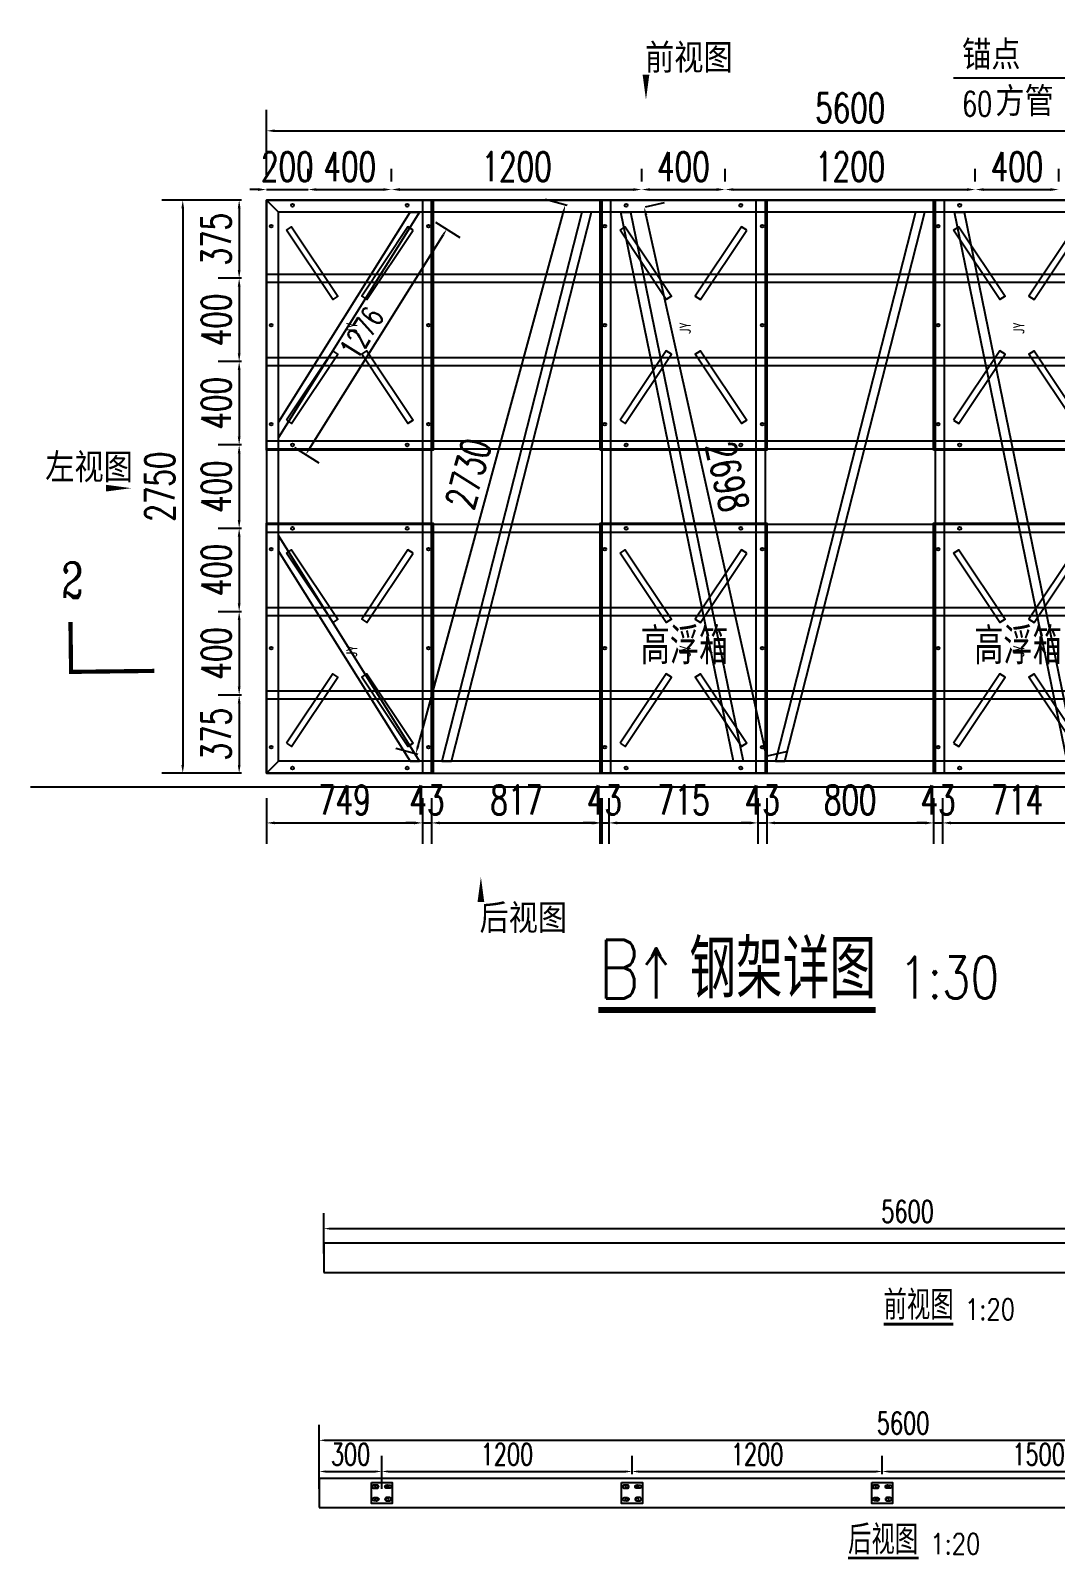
# Model space of a CAD drawing. Header units: millimetres. Extents: x -1471591 to 944464, y -468930 to 547002.
# Drawn here: x -951955 to -947040, y 16431 to 23767 of the extents above; entities that cross this region are included whole.
import ezdxf

# ---------------------------------------------------------------- set-up
doc = ezdxf.new("R2010")
doc.units = ezdxf.units.MM
doc.header["$LTSCALE"] = 10
doc.header["$PDMODE"] = 35
doc.linetypes.add('-6_350_HOLE$0$DASH', pattern=[0.35, 0.25, -0.1])
for name, color, linetype in [('DIM_LEAD', 3, 'Continuous'), ('DIM_SYMB', 3, 'Continuous'), ('PUB_TEXT', 7, 'Continuous'), ('W-FLOAT_BOWL浮筒', 253, 'Continuous'), ('W-STEEL_FRAME钢架', 3, 'Continuous'), ('W-STEEL_KEEL钢龙骨', 5, 'Continuous')]:
    doc.layers.add(name, color=color, linetype=linetype)
doc.styles.add('_TCH_DIM', font='SIMPLEX.shx', dxfattribs={"bigfont": 'hztxt.shx'})
doc.styles.add('_TCH_LABEL', font='COMPLEX', dxfattribs={"bigfont": 'GBCBIG'})
doc.styles.get("Standard").update_dxf_attribs({"font": 'simplex.shx', "width": 0.8, "bigfont": 'hztxt.shx'})
doc.styles.add('STANDARD_T3', font='simplex.shx', dxfattribs={"width": 0.7, "bigfont": 'hztxt.shx'})
doc.styles.add('黑体', font='simhei.ttf', dxfattribs={"width": 0.8})
doc.dimstyles.new('W&&30', dxfattribs={"dimtxt": 105, "dimasz": 30, "dimexe": 75, "dimexo": 90, "dimgap": 30, "dimtad": 1, "dimdec": 0, "dimzin": 0, "dimdsep": 46, "dimtxsty": 'STANDARD_T3', "dimcen": 0.09, "dimclrd": 1, "dimclre": 1, "dimclrt": 7, "dimazin": 2, "dimtfac": 1, "dimtdec": 0, "dimtix": 1, "dimtmove": 2, "dimatfit": 3, "dimfxl": 0, "dimtolj": 1, "dimtzin": 0, "dimarcsym": 0})
doc.dimstyles.new('W&&40', dxfattribs={"dimtxt": 140, "dimasz": 40, "dimexe": 100, "dimexo": 120, "dimgap": 40, "dimtad": 1, "dimdec": 0, "dimzin": 0, "dimdsep": 46, "dimtxsty": 'STANDARD_T3', "dimcen": 0.09, "dimclrd": 1, "dimclre": 1, "dimclrt": 7, "dimazin": 2, "dimtfac": 1, "dimtdec": 0, "dimtix": 1, "dimtmove": 2, "dimatfit": 3, "dimfxl": 0, "dimtolj": 1, "dimtzin": 0, "dimarcsym": 0})

# ---------------------------------------------------------------- blocks, each defined once
blk = doc.blocks.new('*D854')
at = {"color": 1, "lineweight": -2, "transparency": 16777216}
for p, q in [((-950548.7, 17898.1), (-950548.7, 18093.1)), ((-944948.7, 17898.1), (-944948.7, 18093.1)), ((-950518.7, 18018.1), (-944978.7, 18018.1))]:
    blk.add_line(p, q, dxfattribs=at)
at = {"color": 1, "transparency": 16777216}
for points in [[(-950518.7, 18023.1), (-950518.7, 18013.1), (-950548.7, 18018.1)], [(-944978.7, 18023.1), (-944978.7, 18013.1), (-944948.7, 18018.1)]]:
    blk.add_solid(points, dxfattribs=at)
at = {"layer": 'Defpoints', "color": 0, "transparency": 16777216}
for p in [(-944948.7, 18018.1), (-950548.7, 17808.1), (-944948.7, 17808.1)]:
    blk.add_point(p, dxfattribs=at)
at = {"color": 7, "transparency": 16777216, "insert": (-947748.7, 18100.6), "char_height": 105, "attachment_point": 5, "style": 'STANDARD_T3'}
blk.add_mtext('\\A1;5600', dxfattribs=at)
blk = doc.blocks.new('*D855')
at = {"color": 1, "lineweight": -2, "transparency": 16777216}
for p, q in [((-950570.3, 16769.9), (-950570.3, 17077.5)), ((-944970.3, 16769.9), (-944970.3, 17077.5)), ((-950540.3, 17002.5), (-945000.3, 17002.5))]:
    blk.add_line(p, q, dxfattribs=at)
at = {"color": 1, "transparency": 16777216}
for points in [[(-950540.3, 17007.5), (-950540.3, 16997.5), (-950570.3, 17002.5)], [(-945000.3, 17007.5), (-945000.3, 16997.5), (-944970.3, 17002.5)]]:
    blk.add_solid(points, dxfattribs=at)
at = {"layer": 'Defpoints', "color": 0, "transparency": 16777216}
for p in [(-944970.3, 17002.5), (-950570.3, 16679.9), (-944970.3, 16679.9)]:
    blk.add_point(p, dxfattribs=at)
at = {"color": 7, "transparency": 16777216, "insert": (-947770.3, 17085), "char_height": 105, "attachment_point": 5, "style": 'STANDARD_T3'}
blk.add_mtext('\\A1;5600', dxfattribs=at)
blk = doc.blocks.new('$matou$00000140')
blk.add_lwpolyline([(-50, 50), (50, 50), (50, -50), (-50, -50)], close=True)
for points in [[(-22.5, 37.5), (-37.5, 37.5, 0.414214), (-45, 30), (-45, 30, 0.414214), (-37.5, 22.5), (-22.5, 22.5, 0.414214), (-15, 30), (-15, 30, 0.414214)], [(22.5, 37.5), (37.5, 37.5, -0.414214), (45, 30), (45, 30, -0.414214), (37.5, 22.5), (22.5, 22.5, -0.414214), (15, 30), (15, 30, -0.414214)], [(-22.5, -37.5), (-37.5, -37.5, -0.414214), (-45, -30), (-45, -30, -0.414214), (-37.5, -22.5), (-22.5, -22.5, -0.414214), (-15, -30), (-15, -30, -0.414214)], [(22.5, -37.5), (37.5, -37.5, 0.414214), (45, -30), (45, -30, 0.414214), (37.5, -22.5), (22.5, -22.5, 0.414214), (15, -30), (15, -30, 0.414214)]]:
    blk.add_lwpolyline(points, format="xyb", close=True)
blk = doc.blocks.new('*U320')
at = {"layer": 'W-STEEL_FRAME钢架', "color": 2}
for centre in [(-25, 32.7), (25, 32.7), (-25, -32.7), (25, -32.7)]:
    blk.add_circle(centre, 7, dxfattribs=at)
blk.add_blockref('$matou$00000140', (0, 0))
blk = doc.blocks.new('*U321')
at = {"color": 0, "linetype": 'ByBlock', "lineweight": -2}
for p in [(0, 0), (1200, 0), (2400, 0)]:
    blk.add_blockref('*U320', p, dxfattribs=at)
blk = doc.blocks.new('*D861')
at = {"color": 1, "lineweight": -2, "transparency": 16777216}
for p, q in [((-950570.3, 16839.9), (-950570.3, 16927.8)), ((-950270.3, 16770.4), (-950270.3, 16927.8)), ((-950540.3, 16852.8), (-950300.3, 16852.8))]:
    blk.add_line(p, q, dxfattribs=at)
at = {"color": 1, "transparency": 16777216}
for points in [[(-950540.3, 16857.8), (-950540.3, 16847.8), (-950570.3, 16852.8)], [(-950300.3, 16857.8), (-950300.3, 16847.8), (-950270.3, 16852.8)]]:
    blk.add_solid(points, dxfattribs=at)
at = {"layer": 'Defpoints', "color": 0, "transparency": 16777216}
for p in [(-950270.3, 16852.8), (-950570.3, 16749.9), (-950270.3, 16680.4)]:
    blk.add_point(p, dxfattribs=at)
at = {"color": 7, "transparency": 16777216, "insert": (-950420.3, 16935.3), "char_height": 105, "attachment_point": 5, "style": 'STANDARD_T3'}
blk.add_mtext('\\A1;300', dxfattribs=at)
blk = doc.blocks.new('*D856')
at = {"color": 1, "lineweight": -2, "transparency": 16777216}
for p, q in [((-950270.3, 16839.9), (-950270.3, 16927.8)), ((-949070.3, 16839.9), (-949070.3, 16927.8)), ((-950240.3, 16852.8), (-949100.3, 16852.8))]:
    blk.add_line(p, q, dxfattribs=at)
at = {"color": 1, "transparency": 16777216}
for points in [[(-950240.3, 16857.8), (-950240.3, 16847.8), (-950270.3, 16852.8)], [(-949100.3, 16857.8), (-949100.3, 16847.8), (-949070.3, 16852.8)]]:
    blk.add_solid(points, dxfattribs=at)
at = {"layer": 'Defpoints', "color": 0, "transparency": 16777216}
for p in [(-949070.3, 16852.8), (-950270.3, 16749.9), (-949070.3, 16749.9)]:
    blk.add_point(p, dxfattribs=at)
at = {"color": 7, "transparency": 16777216, "insert": (-949670.3, 16935.3), "char_height": 105, "attachment_point": 5, "style": 'STANDARD_T3'}
blk.add_mtext('\\A1;1200', dxfattribs=at)
blk = doc.blocks.new('*D857')
at = {"color": 1, "lineweight": -2, "transparency": 16777216}
for p, q in [((-949070.3, 16839.9), (-949070.3, 16927.8)), ((-947870.3, 16839.9), (-947870.3, 16927.8)), ((-949040.3, 16852.8), (-947900.3, 16852.8))]:
    blk.add_line(p, q, dxfattribs=at)
at = {"color": 1, "transparency": 16777216}
for points in [[(-949040.3, 16857.8), (-949040.3, 16847.8), (-949070.3, 16852.8)], [(-947900.3, 16857.8), (-947900.3, 16847.8), (-947870.3, 16852.8)]]:
    blk.add_solid(points, dxfattribs=at)
at = {"layer": 'Defpoints', "color": 0, "transparency": 16777216}
for p in [(-947870.3, 16852.8), (-949070.3, 16749.9), (-947870.3, 16749.9)]:
    blk.add_point(p, dxfattribs=at)
at = {"color": 7, "transparency": 16777216, "insert": (-948470.3, 16935.3), "char_height": 105, "attachment_point": 5, "style": 'STANDARD_T3'}
blk.add_mtext('\\A1;1200', dxfattribs=at)
blk = doc.blocks.new('*D858')
at = {"color": 1, "lineweight": -2, "transparency": 16777216}
for p, q in [((-947870.3, 16839.9), (-947870.3, 16927.8)), ((-946370.3, 16839.9), (-946370.3, 16927.8)), ((-947840.3, 16852.8), (-946400.3, 16852.8))]:
    blk.add_line(p, q, dxfattribs=at)
at = {"color": 1, "transparency": 16777216}
for points in [[(-947840.3, 16857.8), (-947840.3, 16847.8), (-947870.3, 16852.8)], [(-946400.3, 16857.8), (-946400.3, 16847.8), (-946370.3, 16852.8)]]:
    blk.add_solid(points, dxfattribs=at)
at = {"layer": 'Defpoints', "color": 0, "transparency": 16777216}
for p in [(-946370.3, 16852.8), (-947870.3, 16749.9), (-946370.3, 16749.9)]:
    blk.add_point(p, dxfattribs=at)
at = {"color": 7, "transparency": 16777216, "insert": (-947120.3, 16935.3), "char_height": 105, "attachment_point": 5, "style": 'STANDARD_T3'}
blk.add_mtext('\\A1;1500', dxfattribs=at)
blk = doc.blocks.new('*D946')
at = {"color": 1, "lineweight": -2, "transparency": 16777216}
for p, q in [((-950823.8, 20083.3), (-950823.8, 19864.8)), ((-950075.3, 20083.3), (-950075.3, 19864.8)), ((-950783.8, 19964.8), (-950115.3, 19964.8))]:
    blk.add_line(p, q, dxfattribs=at)
at = {"color": 1, "transparency": 16777216}
for points in [[(-950783.8, 19971.5), (-950783.8, 19958.1), (-950823.8, 19964.8)], [(-950115.3, 19971.5), (-950115.3, 19958.1), (-950075.3, 19964.8)]]:
    blk.add_solid(points, dxfattribs=at)
at = {"layer": 'Defpoints', "color": 0, "transparency": 16777216}
for p in [(-950823.8, 20203.3), (-950075.3, 20203.3), (-950075.3, 19964.8)]:
    blk.add_point(p, dxfattribs=at)
at = {"color": 7, "transparency": 16777216, "insert": (-950449.6, 20074.8), "char_height": 140, "attachment_point": 5, "style": 'STANDARD_T3'}
blk.add_mtext('\\A1;749', dxfattribs=at)
blk = doc.blocks.new('*D947')
at = {"color": 1, "lineweight": -2, "transparency": 16777216}
for p, q in [((-950075.3, 20083.3), (-950075.3, 19864.8)), ((-950032.3, 20083.3), (-950032.3, 19864.8)), ((-950115.3, 19964.8), (-950155.3, 19964.8)), ((-950075.3, 19964.8), (-950032.3, 19964.8)), ((-949992.3, 19964.8), (-949952.3, 19964.8))]:
    blk.add_line(p, q, dxfattribs=at)
at = {"color": 1, "transparency": 16777216}
for points in [[(-950115.3, 19971.5), (-950115.3, 19958.1), (-950075.3, 19964.8)], [(-949992.3, 19971.5), (-949992.3, 19958.1), (-950032.3, 19964.8)]]:
    blk.add_solid(points, dxfattribs=at)
at = {"layer": 'Defpoints', "color": 0, "transparency": 16777216}
for p in [(-950075.3, 20203.3), (-950032.3, 20203.3), (-950032.3, 19964.8)]:
    blk.add_point(p, dxfattribs=at)
at = {"color": 7, "transparency": 16777216, "insert": (-950053.8, 20074.8), "char_height": 140, "attachment_point": 5, "style": 'STANDARD_T3'}
blk.add_mtext('\\A1;43', dxfattribs=at)
blk = doc.blocks.new('*D948')
at = {"color": 1, "lineweight": -2, "transparency": 16777216}
for p, q in [((-950032.3, 20083.3), (-950032.3, 19864.8)), ((-949215.3, 20083.3), (-949215.3, 19864.8)), ((-949992.3, 19964.8), (-949255.3, 19964.8))]:
    blk.add_line(p, q, dxfattribs=at)
at = {"color": 1, "transparency": 16777216}
for points in [[(-949992.3, 19971.5), (-949992.3, 19958.1), (-950032.3, 19964.8)], [(-949255.3, 19971.5), (-949255.3, 19958.1), (-949215.3, 19964.8)]]:
    blk.add_solid(points, dxfattribs=at)
at = {"layer": 'Defpoints', "color": 0, "transparency": 16777216}
for p in [(-950032.3, 20203.3), (-949215.3, 20203.3), (-949215.3, 19964.8)]:
    blk.add_point(p, dxfattribs=at)
at = {"color": 7, "transparency": 16777216, "insert": (-949623.8, 20074.8), "char_height": 140, "attachment_point": 5, "style": 'STANDARD_T3'}
blk.add_mtext('\\A1;817', dxfattribs=at)
blk = doc.blocks.new('*D335')
at = {"color": 1, "lineweight": -2, "transparency": 16777216}
for p, q in [((-949224.3, 20083.3), (-949224.3, 19864.8)), ((-949181.3, 20083.3), (-949181.3, 19864.8)), ((-949264.3, 19964.8), (-949304.3, 19964.8)), ((-949224.3, 19964.8), (-949181.3, 19964.8)), ((-949141.3, 19964.8), (-949101.3, 19964.8))]:
    blk.add_line(p, q, dxfattribs=at)
at = {"color": 1, "transparency": 16777216}
for points in [[(-949264.3, 19971.5), (-949264.3, 19958.1), (-949224.3, 19964.8)], [(-949141.3, 19971.5), (-949141.3, 19958.1), (-949181.3, 19964.8)]]:
    blk.add_solid(points, dxfattribs=at)
at = {"layer": 'Defpoints', "color": 0, "transparency": 16777216}
for p in [(-949224.3, 20203.3), (-949181.3, 20203.3), (-949181.3, 19964.8)]:
    blk.add_point(p, dxfattribs=at)
at = {"color": 7, "transparency": 16777216, "insert": (-949202.8, 20074.8), "char_height": 140, "attachment_point": 5, "style": 'STANDARD_T3'}
blk.add_mtext('\\A1;43', dxfattribs=at)
blk = doc.blocks.new('*D336')
at = {"color": 1, "lineweight": -2, "transparency": 16777216}
for p, q in [((-949181.3, 20083.3), (-949181.3, 19864.8)), ((-948466.8, 20083.3), (-948466.8, 19864.8)), ((-949141.3, 19964.8), (-948506.8, 19964.8))]:
    blk.add_line(p, q, dxfattribs=at)
at = {"color": 1, "transparency": 16777216}
for points in [[(-949141.3, 19971.5), (-949141.3, 19958.1), (-949181.3, 19964.8)], [(-948506.8, 19971.5), (-948506.8, 19958.1), (-948466.8, 19964.8)]]:
    blk.add_solid(points, dxfattribs=at)
at = {"layer": 'Defpoints', "color": 0, "transparency": 16777216}
for p in [(-949181.3, 20203.3), (-948466.8, 20203.3), (-948466.8, 19964.8)]:
    blk.add_point(p, dxfattribs=at)
at = {"color": 7, "transparency": 16777216, "insert": (-948824.1, 20074.8), "char_height": 140, "attachment_point": 5, "style": 'STANDARD_T3'}
blk.add_mtext('\\A1;715', dxfattribs=at)
blk = doc.blocks.new('*D337')
at = {"color": 1, "lineweight": -2, "transparency": 16777216}
for p, q in [((-948466.8, 20083.3), (-948466.8, 19864.8)), ((-948423.8, 20083.3), (-948423.8, 19864.8)), ((-948506.8, 19964.8), (-948546.8, 19964.8)), ((-948466.8, 19964.8), (-948423.8, 19964.8)), ((-948383.8, 19964.8), (-948343.8, 19964.8))]:
    blk.add_line(p, q, dxfattribs=at)
at = {"color": 1, "transparency": 16777216}
for points in [[(-948506.8, 19971.5), (-948506.8, 19958.1), (-948466.8, 19964.8)], [(-948383.8, 19971.5), (-948383.8, 19958.1), (-948423.8, 19964.8)]]:
    blk.add_solid(points, dxfattribs=at)
at = {"layer": 'Defpoints', "color": 0, "transparency": 16777216}
for p in [(-948466.8, 20203.3), (-948423.8, 20203.3), (-948423.8, 19964.8)]:
    blk.add_point(p, dxfattribs=at)
at = {"color": 7, "transparency": 16777216, "insert": (-948445.3, 20074.8), "char_height": 140, "attachment_point": 5, "style": 'STANDARD_T3'}
blk.add_mtext('\\A1;43', dxfattribs=at)
blk = doc.blocks.new('*D338')
at = {"color": 1, "lineweight": -2, "transparency": 16777216}
for p, q in [((-948423.8, 20083.3), (-948423.8, 19864.8)), ((-947623.8, 20083.3), (-947623.8, 19864.8)), ((-948383.8, 19964.8), (-947663.8, 19964.8))]:
    blk.add_line(p, q, dxfattribs=at)
at = {"color": 1, "transparency": 16777216}
for points in [[(-948383.8, 19971.5), (-948383.8, 19958.1), (-948423.8, 19964.8)], [(-947663.8, 19971.5), (-947663.8, 19958.1), (-947623.8, 19964.8)]]:
    blk.add_solid(points, dxfattribs=at)
at = {"layer": 'Defpoints', "color": 0, "transparency": 16777216}
for p in [(-948423.8, 20203.3), (-947623.8, 20203.3), (-947623.8, 19964.8)]:
    blk.add_point(p, dxfattribs=at)
at = {"color": 7, "transparency": 16777216, "insert": (-948023.8, 20074.8), "char_height": 140, "attachment_point": 5, "style": 'STANDARD_T3'}
blk.add_mtext('\\A1;800', dxfattribs=at)
blk = doc.blocks.new('*D339')
at = {"color": 1, "lineweight": -2, "transparency": 16777216}
for p, q in [((-947623.8, 20083.3), (-947623.8, 19864.8)), ((-947580.8, 20083.3), (-947580.8, 19864.8)), ((-947663.8, 19964.8), (-947703.8, 19964.8)), ((-947623.8, 19964.8), (-947580.8, 19964.8)), ((-947540.8, 19964.8), (-947500.8, 19964.8))]:
    blk.add_line(p, q, dxfattribs=at)
at = {"color": 1, "transparency": 16777216}
for points in [[(-947663.8, 19971.5), (-947663.8, 19958.1), (-947623.8, 19964.8)], [(-947540.8, 19971.5), (-947540.8, 19958.1), (-947580.8, 19964.8)]]:
    blk.add_solid(points, dxfattribs=at)
at = {"layer": 'Defpoints', "color": 0, "transparency": 16777216}
for p in [(-947623.8, 20203.3), (-947580.8, 20203.3), (-947580.8, 19964.8)]:
    blk.add_point(p, dxfattribs=at)
at = {"color": 7, "transparency": 16777216, "insert": (-947602.3, 20074.8), "char_height": 140, "attachment_point": 5, "style": 'STANDARD_T3'}
blk.add_mtext('\\A1;43', dxfattribs=at)
blk = doc.blocks.new('*D340')
at = {"color": 1, "lineweight": -2, "transparency": 16777216}
for p, q in [((-947580.8, 20083.3), (-947580.8, 19864.8)), ((-946866.8, 20083.3), (-946866.8, 19864.8)), ((-947540.8, 19964.8), (-946906.8, 19964.8))]:
    blk.add_line(p, q, dxfattribs=at)
at = {"color": 1, "transparency": 16777216}
for points in [[(-947540.8, 19971.5), (-947540.8, 19958.1), (-947580.8, 19964.8)], [(-946906.8, 19971.5), (-946906.8, 19958.1), (-946866.8, 19964.8)]]:
    blk.add_solid(points, dxfattribs=at)
at = {"layer": 'Defpoints', "color": 0, "transparency": 16777216}
for p in [(-947580.8, 20203.3), (-946866.8, 20203.3), (-946866.8, 19964.8)]:
    blk.add_point(p, dxfattribs=at)
at = {"color": 7, "transparency": 16777216, "insert": (-947223.8, 20074.8), "char_height": 140, "attachment_point": 5, "style": 'STANDARD_T3'}
blk.add_mtext('\\A1;714', dxfattribs=at)
blk = doc.blocks.new('*D328')
at = {"color": 1, "lineweight": -2, "transparency": 16777216}
for p, q in [((-950096.8, 20334), (-949401, 22890.8)), ((-949381.2, 22926.9), (-949487, 22955.7)), ((-950097.9, 20292.9), (-950203.8, 20321.7))]:
    blk.add_line(p, q, dxfattribs=at)
at = {"color": 1, "transparency": 16777216}
for points in [[(-949407.4, 22892.6), (-949394.6, 22889.1), (-949390.5, 22929.4)], [(-950103.2, 20335.8), (-950090.4, 20332.3), (-950107.3, 20295.4)]]:
    blk.add_solid(points, dxfattribs=at)
at = {"layer": 'Defpoints', "color": 0, "transparency": 16777216}
for p in [(-949390.5, 22929.4), (-949265.4, 22895.3), (-949982.2, 20261.3)]:
    blk.add_point(p, dxfattribs=at)
at = {"color": 7, "transparency": 16777216, "insert": (-949855, 21641.3), "char_height": 140, "attachment_point": 5, "rotation": 74.77683, "style": 'STANDARD_T3'}
blk.add_mtext('\\A1;2730', dxfattribs=at)
blk = doc.blocks.new('*D329')
at = {"color": 1, "lineweight": -2, "transparency": 16777216}
for p, q in [((-949006.1, 22921.4), (-948914.4, 22941.8)), ((-949003.3, 22881), (-948435.3, 20325.1)), ((-948420.8, 20287.4), (-948329, 20307.8))]:
    blk.add_line(p, q, dxfattribs=at)
at = {"color": 1, "transparency": 16777216}
for points in [[(-948996.8, 22882.5), (-949009.8, 22879.6), (-949012, 22920.1)], [(-948428.8, 20326.6), (-948441.8, 20323.7), (-948426.7, 20286.1)]]:
    blk.add_solid(points, dxfattribs=at)
at = {"layer": 'Defpoints', "color": 0, "transparency": 16777216}
for p in [(-949123.3, 22895.3), (-948537.9, 20261.3), (-948426.7, 20286.1)]:
    blk.add_point(p, dxfattribs=at)
at = {"color": 7, "transparency": 16777216, "insert": (-948611.9, 21626.9), "char_height": 140, "attachment_point": 5, "rotation": 282.52912, "style": 'STANDARD_T3'}
blk.add_mtext('\\A1;2698', dxfattribs=at)
blk = doc.blocks.new('*D332')
at = {"color": 1, "lineweight": -2, "transparency": 16777216}
for p, q in [((-950823.8, 23073.3), (-950823.8, 23385.8)), ((-945223.8, 23073.3), (-945223.8, 23385.8)), ((-950783.8, 23285.8), (-945263.8, 23285.8))]:
    blk.add_line(p, q, dxfattribs=at)
at = {"color": 1, "transparency": 16777216}
for points in [[(-950783.8, 23292.5), (-950783.8, 23279.1), (-950823.8, 23285.8)], [(-945263.8, 23292.5), (-945263.8, 23279.1), (-945223.8, 23285.8)]]:
    blk.add_solid(points, dxfattribs=at)
at = {"layer": 'Defpoints', "color": 0, "transparency": 16777216}
for p in [(-945223.8, 23285.8), (-950823.8, 22953.3), (-945223.8, 22953.3)]:
    blk.add_point(p, dxfattribs=at)
at = {"color": 7, "transparency": 16777216, "insert": (-948023.8, 23395.8), "char_height": 140, "attachment_point": 5, "style": 'STANDARD_T3'}
blk.add_mtext('\\A1;5600', dxfattribs=at)
blk = doc.blocks.new('*D341')
at = {"color": 1, "lineweight": -2, "transparency": 16777216}
for p, q in [((-950943.8, 22953.3), (-951054.6, 22953.3)), ((-950954.6, 22913.3), (-950954.6, 22618.3)), ((-950943.8, 22578.3), (-951054.6, 22578.3))]:
    blk.add_line(p, q, dxfattribs=at)
at = {"color": 1, "transparency": 16777216}
for points in [[(-950961.2, 22913.3), (-950947.9, 22913.3), (-950954.6, 22953.3)], [(-950961.2, 22618.3), (-950947.9, 22618.3), (-950954.6, 22578.3)]]:
    blk.add_solid(points, dxfattribs=at)
at = {"layer": 'Defpoints', "color": 0, "transparency": 16777216}
for p in [(-950823.8, 22953.3), (-950954.6, 22578.3), (-950823.8, 22578.3)]:
    blk.add_point(p, dxfattribs=at)
at = {"color": 7, "transparency": 16777216, "insert": (-951064.6, 22765.8), "char_height": 140, "attachment_point": 5, "rotation": 90, "style": 'STANDARD_T3'}
blk.add_mtext('\\A1;375', dxfattribs=at)
blk = doc.blocks.new('*D342')
at = {"color": 1, "lineweight": -2, "transparency": 16777216}
for p, q in [((-950943.8, 22578.3), (-951054.6, 22578.3)), ((-950954.6, 22538.3), (-950954.6, 22218.3)), ((-950943.8, 22178.3), (-951054.6, 22178.3))]:
    blk.add_line(p, q, dxfattribs=at)
at = {"color": 1, "transparency": 16777216}
for points in [[(-950961.2, 22538.3), (-950947.9, 22538.3), (-950954.6, 22578.3)], [(-950961.2, 22218.3), (-950947.9, 22218.3), (-950954.6, 22178.3)]]:
    blk.add_solid(points, dxfattribs=at)
at = {"layer": 'Defpoints', "color": 0, "transparency": 16777216}
for p in [(-950823.8, 22578.3), (-950954.6, 22178.3), (-950823.8, 22178.3)]:
    blk.add_point(p, dxfattribs=at)
at = {"color": 7, "transparency": 16777216, "insert": (-951064.6, 22378.3), "char_height": 140, "attachment_point": 5, "rotation": 90, "style": 'STANDARD_T3'}
blk.add_mtext('\\A1;400', dxfattribs=at)
blk = doc.blocks.new('*D343')
at = {"color": 1, "lineweight": -2, "transparency": 16777216}
for p, q in [((-950943.8, 22178.3), (-951054.6, 22178.3)), ((-950954.6, 22138.3), (-950954.6, 21818.3)), ((-950943.8, 21778.3), (-951054.6, 21778.3))]:
    blk.add_line(p, q, dxfattribs=at)
at = {"color": 1, "transparency": 16777216}
for points in [[(-950961.2, 22138.3), (-950947.9, 22138.3), (-950954.6, 22178.3)], [(-950961.2, 21818.3), (-950947.9, 21818.3), (-950954.6, 21778.3)]]:
    blk.add_solid(points, dxfattribs=at)
at = {"layer": 'Defpoints', "color": 0, "transparency": 16777216}
for p in [(-950823.8, 22178.3), (-950954.6, 21778.3), (-950823.8, 21778.3)]:
    blk.add_point(p, dxfattribs=at)
at = {"color": 7, "transparency": 16777216, "insert": (-951064.6, 21978.3), "char_height": 140, "attachment_point": 5, "rotation": 90, "style": 'STANDARD_T3'}
blk.add_mtext('\\A1;400', dxfattribs=at)
blk = doc.blocks.new('*D344')
at = {"color": 1, "lineweight": -2, "transparency": 16777216}
for p, q in [((-950943.8, 21778.3), (-951054.6, 21778.3)), ((-950954.6, 21738.3), (-950954.6, 21418.3)), ((-950943.8, 21378.3), (-951054.6, 21378.3))]:
    blk.add_line(p, q, dxfattribs=at)
at = {"color": 1, "transparency": 16777216}
for points in [[(-950961.2, 21738.3), (-950947.9, 21738.3), (-950954.6, 21778.3)], [(-950961.2, 21418.3), (-950947.9, 21418.3), (-950954.6, 21378.3)]]:
    blk.add_solid(points, dxfattribs=at)
at = {"layer": 'Defpoints', "color": 0, "transparency": 16777216}
for p in [(-950823.8, 21778.3), (-950954.6, 21378.3), (-950823.8, 21378.3)]:
    blk.add_point(p, dxfattribs=at)
at = {"color": 7, "transparency": 16777216, "insert": (-951064.6, 21578.3), "char_height": 140, "attachment_point": 5, "rotation": 90, "style": 'STANDARD_T3'}
blk.add_mtext('\\A1;400', dxfattribs=at)
blk = doc.blocks.new('*D345')
at = {"color": 1, "lineweight": -2, "transparency": 16777216}
for p, q in [((-950943.8, 21378.3), (-951054.6, 21378.3)), ((-950954.6, 21338.3), (-950954.6, 21018.3)), ((-950943.8, 20978.3), (-951054.6, 20978.3))]:
    blk.add_line(p, q, dxfattribs=at)
at = {"color": 1, "transparency": 16777216}
for points in [[(-950961.2, 21338.3), (-950947.9, 21338.3), (-950954.6, 21378.3)], [(-950961.2, 21018.3), (-950947.9, 21018.3), (-950954.6, 20978.3)]]:
    blk.add_solid(points, dxfattribs=at)
at = {"layer": 'Defpoints', "color": 0, "transparency": 16777216}
for p in [(-950823.8, 21378.3), (-950954.6, 20978.3), (-950823.8, 20978.3)]:
    blk.add_point(p, dxfattribs=at)
at = {"color": 7, "transparency": 16777216, "insert": (-951064.6, 21178.3), "char_height": 140, "attachment_point": 5, "rotation": 90, "style": 'STANDARD_T3'}
blk.add_mtext('\\A1;400', dxfattribs=at)
blk = doc.blocks.new('*D346')
at = {"color": 1, "lineweight": -2, "transparency": 16777216}
for p, q in [((-950943.8, 20978.3), (-951054.6, 20978.3)), ((-950954.6, 20938.3), (-950954.6, 20618.3)), ((-950943.8, 20578.3), (-951054.6, 20578.3))]:
    blk.add_line(p, q, dxfattribs=at)
at = {"color": 1, "transparency": 16777216}
for points in [[(-950961.2, 20938.3), (-950947.9, 20938.3), (-950954.6, 20978.3)], [(-950961.2, 20618.3), (-950947.9, 20618.3), (-950954.6, 20578.3)]]:
    blk.add_solid(points, dxfattribs=at)
at = {"layer": 'Defpoints', "color": 0, "transparency": 16777216}
for p in [(-950823.8, 20978.3), (-950954.6, 20578.3), (-950823.8, 20578.3)]:
    blk.add_point(p, dxfattribs=at)
at = {"color": 7, "transparency": 16777216, "insert": (-951064.6, 20778.3), "char_height": 140, "attachment_point": 5, "rotation": 90, "style": 'STANDARD_T3'}
blk.add_mtext('\\A1;400', dxfattribs=at)
blk = doc.blocks.new('*D354')
at = {"color": 1, "lineweight": -2, "transparency": 16777216}
for p, q in [((-950943.8, 20578.3), (-951054.6, 20578.3)), ((-950954.6, 20538.3), (-950954.6, 20243.3)), ((-950943.8, 20203.3), (-951054.6, 20203.3))]:
    blk.add_line(p, q, dxfattribs=at)
at = {"color": 1, "transparency": 16777216}
for points in [[(-950961.2, 20538.3), (-950947.9, 20538.3), (-950954.6, 20578.3)], [(-950961.2, 20243.3), (-950947.9, 20243.3), (-950954.6, 20203.3)]]:
    blk.add_solid(points, dxfattribs=at)
at = {"layer": 'Defpoints', "color": 0, "transparency": 16777216}
for p in [(-950823.8, 20578.3), (-950954.6, 20203.3), (-950823.8, 20203.3)]:
    blk.add_point(p, dxfattribs=at)
at = {"color": 7, "transparency": 16777216, "insert": (-951064.6, 20390.8), "char_height": 140, "attachment_point": 5, "rotation": 90, "style": 'STANDARD_T3'}
blk.add_mtext('\\A1;375', dxfattribs=at)
blk = doc.blocks.new('*D355')
at = {"color": 1, "lineweight": -2, "transparency": 16777216}
for p, q in [((-950943.8, 22953.3), (-951325.1, 22953.3)), ((-951225.1, 22913.3), (-951225.1, 20243.3)), ((-950943.8, 20203.3), (-951325.1, 20203.3))]:
    blk.add_line(p, q, dxfattribs=at)
at = {"color": 1, "transparency": 16777216}
for points in [[(-951231.8, 22913.3), (-951218.5, 22913.3), (-951225.1, 22953.3)], [(-951231.8, 20243.3), (-951218.5, 20243.3), (-951225.1, 20203.3)]]:
    blk.add_solid(points, dxfattribs=at)
at = {"layer": 'Defpoints', "color": 0, "transparency": 16777216}
for p in [(-950823.8, 22953.3), (-951225.1, 20203.3), (-950823.8, 20203.3)]:
    blk.add_point(p, dxfattribs=at)
at = {"color": 7, "transparency": 16777216, "insert": (-951335.1, 21578.3), "char_height": 140, "attachment_point": 5, "rotation": 90, "style": 'STANDARD_T3'}
blk.add_mtext('\\A1;2750', dxfattribs=at)
blk = doc.blocks.new('*D356')
at = {"color": 1, "lineweight": -2, "transparency": 16777216}
for p, q in [((-950823.8, 23073.3), (-950823.8, 23103.9)), ((-950623.8, 23043.3), (-950623.8, 23103.9)), ((-950863.8, 23003.9), (-950903.8, 23003.9)), ((-950823.8, 23003.9), (-950623.8, 23003.9)), ((-950583.8, 23003.9), (-950543.8, 23003.9))]:
    blk.add_line(p, q, dxfattribs=at)
at = {"color": 1, "transparency": 16777216}
for points in [[(-950863.8, 23010.6), (-950863.8, 22997.3), (-950823.8, 23003.9)], [(-950583.8, 23010.6), (-950583.8, 22997.3), (-950623.8, 23003.9)]]:
    blk.add_solid(points, dxfattribs=at)
at = {"layer": 'Defpoints', "color": 0, "transparency": 16777216}
for p in [(-950623.8, 23003.9), (-950823.8, 22953.3), (-950623.8, 22923.3)]:
    blk.add_point(p, dxfattribs=at)
at = {"color": 7, "transparency": 16777216, "insert": (-950723.8, 23113.9), "char_height": 140, "attachment_point": 5, "style": 'STANDARD_T3'}
blk.add_mtext('\\A1;200', dxfattribs=at)
blk = doc.blocks.new('*D357')
at = {"color": 1, "lineweight": -2, "transparency": 16777216}
for p, q in [((-950623.8, 23043.3), (-950623.8, 23103.9)), ((-950223.8, 23043.3), (-950223.8, 23103.9)), ((-950583.8, 23003.9), (-950263.8, 23003.9))]:
    blk.add_line(p, q, dxfattribs=at)
at = {"color": 1, "transparency": 16777216}
for points in [[(-950583.8, 23010.6), (-950583.8, 22997.3), (-950623.8, 23003.9)], [(-950263.8, 23010.6), (-950263.8, 22997.3), (-950223.8, 23003.9)]]:
    blk.add_solid(points, dxfattribs=at)
at = {"layer": 'Defpoints', "color": 0, "transparency": 16777216}
for p in [(-950223.8, 23003.9), (-950623.8, 22923.3), (-950223.8, 22923.3)]:
    blk.add_point(p, dxfattribs=at)
at = {"color": 7, "transparency": 16777216, "insert": (-950423.8, 23113.9), "char_height": 140, "attachment_point": 5, "style": 'STANDARD_T3'}
blk.add_mtext('\\A1;400', dxfattribs=at)
blk = doc.blocks.new('*D358')
at = {"color": 1, "lineweight": -2, "transparency": 16777216}
for p, q in [((-950223.8, 23043.3), (-950223.8, 23103.9)), ((-949023.8, 23043.3), (-949023.8, 23103.9)), ((-950183.8, 23003.9), (-949063.8, 23003.9))]:
    blk.add_line(p, q, dxfattribs=at)
at = {"color": 1, "transparency": 16777216}
for points in [[(-950183.8, 23010.6), (-950183.8, 22997.3), (-950223.8, 23003.9)], [(-949063.8, 23010.6), (-949063.8, 22997.3), (-949023.8, 23003.9)]]:
    blk.add_solid(points, dxfattribs=at)
at = {"layer": 'Defpoints', "color": 0, "transparency": 16777216}
for p in [(-949023.8, 23003.9), (-950223.8, 22923.3), (-949023.8, 22923.3)]:
    blk.add_point(p, dxfattribs=at)
at = {"color": 7, "transparency": 16777216, "insert": (-949623.8, 23113.9), "char_height": 140, "attachment_point": 5, "style": 'STANDARD_T3'}
blk.add_mtext('\\A1;1200', dxfattribs=at)
blk = doc.blocks.new('*D359')
at = {"color": 1, "lineweight": -2, "transparency": 16777216}
for p, q in [((-949023.8, 23043.3), (-949023.8, 23103.9)), ((-948623.8, 23043.3), (-948623.8, 23103.9)), ((-948983.8, 23003.9), (-948663.8, 23003.9))]:
    blk.add_line(p, q, dxfattribs=at)
at = {"color": 1, "transparency": 16777216}
for points in [[(-948983.8, 23010.6), (-948983.8, 22997.3), (-949023.8, 23003.9)], [(-948663.8, 23010.6), (-948663.8, 22997.3), (-948623.8, 23003.9)]]:
    blk.add_solid(points, dxfattribs=at)
at = {"layer": 'Defpoints', "color": 0, "transparency": 16777216}
for p in [(-948623.8, 23003.9), (-949023.8, 22923.3), (-948623.8, 22923.3)]:
    blk.add_point(p, dxfattribs=at)
at = {"color": 7, "transparency": 16777216, "insert": (-948823.8, 23113.9), "char_height": 140, "attachment_point": 5, "style": 'STANDARD_T3'}
blk.add_mtext('\\A1;400', dxfattribs=at)
blk = doc.blocks.new('*D360')
at = {"color": 1, "lineweight": -2, "transparency": 16777216}
for p, q in [((-948623.8, 23043.3), (-948623.8, 23103.9)), ((-947423.8, 23043.3), (-947423.8, 23103.9)), ((-948583.8, 23003.9), (-947463.8, 23003.9))]:
    blk.add_line(p, q, dxfattribs=at)
at = {"color": 1, "transparency": 16777216}
for points in [[(-948583.8, 23010.6), (-948583.8, 22997.3), (-948623.8, 23003.9)], [(-947463.8, 23010.6), (-947463.8, 22997.3), (-947423.8, 23003.9)]]:
    blk.add_solid(points, dxfattribs=at)
at = {"layer": 'Defpoints', "color": 0, "transparency": 16777216}
for p in [(-947423.8, 23003.9), (-948623.8, 22923.3), (-947423.8, 22923.3)]:
    blk.add_point(p, dxfattribs=at)
at = {"color": 7, "transparency": 16777216, "insert": (-948023.8, 23113.9), "char_height": 140, "attachment_point": 5, "style": 'STANDARD_T3'}
blk.add_mtext('\\A1;1200', dxfattribs=at)
blk = doc.blocks.new('*D361')
at = {"color": 1, "lineweight": -2, "transparency": 16777216}
for p, q in [((-947423.8, 23043.3), (-947423.8, 23103.9)), ((-947023.8, 23043.3), (-947023.8, 23103.9)), ((-947383.8, 23003.9), (-947063.8, 23003.9))]:
    blk.add_line(p, q, dxfattribs=at)
at = {"color": 1, "transparency": 16777216}
for points in [[(-947383.8, 23010.6), (-947383.8, 22997.3), (-947423.8, 23003.9)], [(-947063.8, 23010.6), (-947063.8, 22997.3), (-947023.8, 23003.9)]]:
    blk.add_solid(points, dxfattribs=at)
at = {"layer": 'Defpoints', "color": 0, "transparency": 16777216}
for p in [(-947023.8, 23003.9), (-947423.8, 22923.3), (-947023.8, 22923.3)]:
    blk.add_point(p, dxfattribs=at)
at = {"color": 7, "transparency": 16777216, "insert": (-947223.8, 23113.9), "char_height": 140, "attachment_point": 5, "style": 'STANDARD_T3'}
blk.add_mtext('\\A1;400', dxfattribs=at)
blk = doc.blocks.new('*U1271')
at = {"layer": 'W-STEEL_KEEL钢龙骨'}
blk.add_lwpolyline([(-2800, -20), (2800, -20), (2800, 20), (-2800, 20)], close=True, dxfattribs=at)
blk = doc.blocks.new('*U1270')
at = {"color": 0, "linetype": 'ByBlock', "lineweight": -2}
for p in [(0, 2000), (0, 1600), (0, 1200), (0, 800), (0, 400), (0, 0)]:
    blk.add_blockref('*U1271', p, dxfattribs=at)
blk = doc.blocks.new('*U1273')
at = {"layer": 'W-STEEL_FRAME钢架', "color": 1}
blk.add_lwpolyline([(358.4, 1317), (313.1, 1317), (-358.4, -1317), (-313.1, -1317)], close=True, dxfattribs=at)
blk = doc.blocks.new('*U1272')
at = {"color": 0, "linetype": 'ByBlock', "lineweight": -2}
for p in [(0, 0), (1600, 0), (3200, 0)]:
    blk.add_blockref('*U1273', p, dxfattribs=at)
blk = doc.blocks.new('*U1275')
at = {"layer": 'W-STEEL_FRAME钢架', "color": 6}
for points in [[(-2111.1, 1317.1), (-2065.8, 1317.1), (-2742, 235.2), (-2742, 310.1)], [(-1099.4, 1316.9), (-1054.1, 1316.9), (-514.1, -1317.1), (-559.4, -1317.1)], [(500.6, 1316.9), (545.9, 1316.9), (1085.9, -1317.1), (1040.6, -1317.1)], [(2111.1, 1317.1), (2065.8, 1317.1), (2742, 235.2), (2742, 310.1)], [(-2111.1, -1317.1), (-2065.8, -1317.1), (-2742, -235.2), (-2742, -310.1)], [(2111.1, -1317.1), (2065.8, -1317.1), (2742, -235.2), (2742, -310.1)]]:
    blk.add_lwpolyline(points, close=True, dxfattribs=at)
blk = doc.blocks.new('*U1274')
at = {"color": 0, "linetype": 'ByBlock', "lineweight": -2}
blk.add_blockref('*U1275', (0, 0), dxfattribs=at)
blk = doc.blocks.new('$matou$00000186')
for points in [[(-600, 400), (600, 400), (600, -400), (-600, -400)], [(-455.8, 303.8), (-472.4, 278.9), (-139.6, 57), (-122.9, 82)], [(455.8, 303.8), (472.4, 278.9), (139.6, 57), (122.9, 82)], [(-455.8, -303.8), (-472.4, -278.9), (-139.6, -57), (-122.9, -82)], [(455.8, -303.8), (472.4, -278.9), (139.6, -57), (122.9, -82)]]:
    blk.add_lwpolyline(points, close=True)
at = {"color": 1}
for centre in [(-475, 377.5), (0, 377.5), (475, 377.5), (-575, 275), (575, 275), (-575, -275), (575, -275), (-475, -377.5), (0, -377.5), (475, -377.5)]:
    blk.add_circle(centre, 7, dxfattribs=at)
at = {"layer": 'PUB_TEXT', "style": '黑体', "width": 0.8}
blk.add_text('JY', height=52.57, dxfattribs=at).set_placement((-44.4, -35.3))
blk = doc.blocks.new('*U1277')
at = {"layer": 'W-FLOAT_BOWL浮筒', "rotation": 90}
blk.add_blockref('$matou$00000186', (0, 0), dxfattribs=at)
blk = doc.blocks.new('*U1276')
at = {"color": 0, "linetype": 'ByBlock', "lineweight": -2}
for p in [(0, 0), (1600, 0), (3200, 0)]:
    blk.add_blockref('*U1277', p, dxfattribs=at)
blk = doc.blocks.new('*U1279')
at = {"layer": 'W-FLOAT_BOWL浮筒', "rotation": 90}
blk.add_blockref('$matou$00000186', (0, 0), dxfattribs=at)
blk = doc.blocks.new('*U1278')
at = {"color": 0, "linetype": 'ByBlock', "lineweight": -2}
for p in [(0, 0), (1600, 0), (3200, 0), (4800, 0)]:
    blk.add_blockref('*U1279', p, dxfattribs=at)
blk = doc.blocks.new('B')
at = {"layer": 'W-STEEL_FRAME钢架'}
for points in [[(-2742.1, 1317), (-2800.1, 1375), (-2800.1, -1375), (-2742.1, -1317)], [(2741.9, 1317), (-2742.1, 1317), (-2800.1, 1375), (2799.9, 1375)], [(2741.9, 1317), (2799.9, 1375), (2799.9, -1375), (2741.9, -1317)], [(2741.9, -1317), (-2742.1, -1317), (-2800.1, -1375), (2799.9, -1375)]]:
    blk.add_lwpolyline(points, close=True, dxfattribs=at)
at = {"layer": 'W-STEEL_FRAME钢架', "color": 1}
for points in [[(-2008.6, 1375), (-2051.6, 1375), (-2051.6, -1375), (-2008.6, -1375)], [(-1148.6, 1375), (-1191.6, 1375), (-1191.6, -1375), (-1148.6, -1375)], [(-451.6, 1375), (-408.6, 1375), (-408.6, -1375), (-451.6, -1375)], [(408.4, 1375), (451.4, 1375), (451.4, -1375), (408.4, -1375)], [(1191.4, 1375), (1148.4, 1375), (1148.4, -1375), (1191.4, -1375)], [(2051.4, 1375), (2008.4, 1375), (2008.4, -1375), (2051.4, -1375)]]:
    blk.add_lwpolyline(points, close=True, dxfattribs=at)
for name, p in [('*U1276', (-2400.1, 775)), ('*U1274', (-0.1, 0.1)), ('*U1272', (-1600, 0)), ('*U1278', (-2400.1, -775))]:
    blk.add_blockref(name, p)
at = {"xscale": -1, "rotation": 180}
blk.add_blockref('*U1270', (-0.1, 1000), dxfattribs=at)
at = {"layer": 'PUB_TEXT', "width": 0.8}
for p in [(2194.9, 697.8), (-1005.1, -852.2), (594.9, -852.2), (2194.9, -852.2)]:
    blk.add_text('高浮箱', height=175, dxfattribs=at).set_placement(p)
blk = doc.blocks.new('*D837')
at = {"color": 1, "lineweight": -2, "transparency": 16777216}
for p, q in [((-950013.3, 22847.9), (-949895.5, 22774.2)), ((-950619.4, 21757.5), (-949975, 22788.5)), ((-950689.5, 21766), (-950571.7, 21692.3))]:
    blk.add_line(p, q, dxfattribs=at)
at = {"color": 1, "transparency": 16777216}
for points in [[(-949979.2, 22791.2), (-949970.7, 22785.9), (-949959.1, 22814)], [(-950623.6, 21760.2), (-950615.2, 21754.9), (-950635.3, 21732.1)]]:
    blk.add_solid(points, dxfattribs=at)
at = {"layer": 'Defpoints', "color": 0, "transparency": 16777216}
for p in [(-950089.6, 22895.6), (-949959.1, 22814), (-950765.8, 21813.7)]:
    blk.add_point(p, dxfattribs=at)
at = {"color": 7, "transparency": 16777216, "insert": (-950367.1, 22316.8), "char_height": 105, "attachment_point": 5, "rotation": 57.99299, "style": 'STANDARD_T3'}
blk.add_mtext('\\A1;1276', dxfattribs=at)

msp = doc.modelspace()

# ---------------------------------------------------------------- linework, layer by layer
msp.add_lwpolyline([(-950823.8, 20203.3), (-945223.8, 20203.3), (-945223.8, 22953.3), (-950823.8, 22953.3)], close=True)
at = {"color": 8, "linetype": '-6_350_HOLE$0$DASH'}
msp.add_lwpolyline([(-951955, 20138.7), (-943705.6, 20138.7)], dxfattribs=at)
at = {"layer": 'DIM_LEAD'}
msp.add_line((-946987.2, 23537.9), (-947529, 23537.9), dxfattribs=at)
at = {"layer": 'DIM_SYMB'}
for points in [[(-949003.4, 23750.7, 0, 0, 0), (-949003.4, 23434.7, 0, 32, 0), (-949003.4, 23554.7, 0, 0, 0)], [(-951788.7, 21571.1, 0, 0, 0), (-951472.7, 21571.1, 0, 32, 0), (-951592.7, 21571.1, 0, 0, 0)], [(-949795.2, 19389.8, 0, 0, 0), (-949795.2, 19705.8, 0, 32, 0), (-949795.2, 19585.8, 0, 0, 0)]]:
    msp.add_lwpolyline(points, format="xyseb", dxfattribs=at)
for points, const_width in [([(-951763.7, 20929.5), (-951760.8, 20689.6), (-951360.8, 20694.3)], 20), ([(-949232.6, 19067.1), (-947901.5, 19067.1)], 28), ([(-947864, 17559.9), (-947529.1, 17559.9)], 14), ([(-948034, 16437.9), (-947695.5, 16437.9)], 14)]:
    msp.add_lwpolyline(points, dxfattribs=dict(at, const_width=const_width))
at = {"layer": 'W-STEEL_FRAME钢架'}
for points in [[(-950548.7, 17808.1), (-944948.7, 17808.1), (-944948.7, 17948.1), (-950548.7, 17948.1)], [(-950570.3, 16679.9), (-944970.3, 16679.9), (-944970.3, 16819.9), (-950570.3, 16819.9)]]:
    msp.add_lwpolyline(points, close=True, dxfattribs=at)

# ---------------------------------------------------------------- block references
for name, p in [('B', (-948023.8, 21578.3)), ('*U321', (-950270.3, 16749.9))]:
    msp.add_blockref(name, p)

# ---------------------------------------------------------------- texts
at = {"layer": 'PUB_TEXT', "color": 7, "style": '_TCH_DIM'}
for s, p in [('前视图', (-949007.9, 23564.1)), ('锚点', (-947487, 23579.9)), ('方管', (-947327, 23355.9)), ('左视图', (-951884.7, 21599.5)), ('后视图', (-949801.9, 19436.3))]:
    msp.add_text(s, height=140, dxfattribs=at).set_placement(p)
at = {"layer": 'PUB_TEXT', "color": 7, "width": 0.705882}
for s, height, style, p in [('60', 119, '_TCH_DIM', (-947487, 23355.9)), ('2', 170, '_TCH_LABEL', (-951806, 21044.5))]:
    msp.add_text(s, height=height, dxfattribs=dict(at, style=style)).set_placement(p)
at = {"layer": 'PUB_TEXT', "color": 7, "width": 0.8}
for s, height, p in [('B^ ', 280, (-949232.6, 19123.1)), ('钢架详图', 280, (-948795.3, 19123.1)), ('1:30', 200, (-947789.5, 19123.1)), ('前视图', 140, (-947864, 17581.3)), ('1:20', 100, (-947473.1, 17581.3)), ('后视图', 140, (-948034, 16455.8)), ('1:20', 100, (-947639.5, 16455.8))]:
    msp.add_text(s, height=height, dxfattribs=at).set_placement(p)

# ---------------------------------------------------------------- dimensions: what is measured, and where the dimension line sits
for p1, p2, distance, dimstyle, picture, middle in [((-950823.8, 22953.3), (-945223.8, 22953.3), 332.5, 'W&&40', '*D332', (-948023.8, 23395.8)), ((-950765.8, 21813.7), (-950089.6, 22895.6), -153.9, 'W&&30', '*D837', (-950367.1, 22316.8)), ((-949982.2, 20261.3), (-949265.4, 22895.3), 129.7, 'W&&40', '*D328', (-949855, 21641.3)), ((-949123.3, 22895.3), (-948537.9, 20261.3), 114, 'W&&40', '*D329', (-948611.9, 21626.9))]:
    dim = msp.add_aligned_dim(p1=p1, p2=p2, distance=distance, dimstyle=dimstyle)
    dim.commit()
    dim.dimension.update_dxf_attribs({"geometry": picture, "text_midpoint": middle})
for base, p1, p2, dimstyle, picture, middle in [((-950623.8, 23003.9), (-950823.8, 22953.3), (-950623.8, 22923.3), 'W&&40', '*D356', (-950723.8, 23113.9)), ((-950223.8, 23003.9), (-950623.8, 22923.3), (-950223.8, 22923.3), 'W&&40', '*D357', (-950423.8, 23113.9)), ((-949023.8, 23003.9), (-950223.8, 22923.3), (-949023.8, 22923.3), 'W&&40', '*D358', (-949623.8, 23113.9)), ((-948623.8, 23003.9), (-949023.8, 22923.3), (-948623.8, 22923.3), 'W&&40', '*D359', (-948823.8, 23113.9)), ((-947423.8, 23003.9), (-948623.8, 22923.3), (-947423.8, 22923.3), 'W&&40', '*D360', (-948023.8, 23113.9)), ((-947023.8, 23003.9), (-947423.8, 22923.3), (-947023.8, 22923.3), 'W&&40', '*D361', (-947223.8, 23113.9)), ((-950075.3420631, 19964.8107631), (-950823.8420631, 20203.3491798), (-950075.3420631, 20203.3491791), 'W&&40', '*D946', (-950449.5920631, 20074.8107631)), ((-950032.3, 19964.8), (-950075.3, 20203.3), (-950032.3, 20203.3), 'W&&40', '*D947', (-950053.8, 20074.8)), ((-949215.3, 19964.8), (-950032.3, 20203.3), (-949215.3, 20203.3), 'W&&40', '*D948', (-949623.8, 20074.8)), ((-949181.3, 19964.8), (-949224.3, 20203.3), (-949181.3, 20203.3), 'W&&40', '*D335', (-949202.8, 20074.8)), ((-948466.8420628, 19964.8107631), (-949181.3420631, 20203.3491798), (-948466.8420628, 20203.3491804), 'W&&40', '*D336', (-948824.092063, 20074.8107631)), ((-948423.8, 19964.8), (-948466.8, 20203.3), (-948423.8, 20203.3), 'W&&40', '*D337', (-948445.3, 20074.8)), ((-947623.8, 19964.8), (-948423.8, 20203.3), (-947623.8, 20203.3), 'W&&40', '*D338', (-948023.8, 20074.8)), ((-947580.8, 19964.8), (-947623.8, 20203.3), (-947580.8, 20203.3), 'W&&40', '*D339', (-947602.3, 20074.8)), ((-946866.8, 19964.8), (-947580.8, 20203.3), (-946866.8, 20203.3), 'W&&40', '*D340', (-947223.8, 20074.8)), ((-944948.7, 18018.1), (-950548.7, 17808.1), (-944948.7, 17808.1), 'W&&30', '*D854', (-947748.7, 18100.6)), ((-944970.3, 17002.5), (-950570.3, 16679.9), (-944970.3, 16679.9), 'W&&30', '*D855', (-947770.3, 17085)), ((-950270.3, 16852.8), (-950570.3, 16749.9), (-950270.3, 16680.4), 'W&&30', '*D861', (-950420.3, 16935.3)), ((-949070.3, 16852.8), (-950270.3, 16749.9), (-949070.3, 16749.9), 'W&&30', '*D856', (-949670.3, 16935.3)), ((-947870.3, 16852.8), (-949070.3, 16749.9), (-947870.3, 16749.9), 'W&&30', '*D857', (-948470.3, 16935.3)), ((-946370.3, 16852.8), (-947870.3, 16749.9), (-946370.3, 16749.9), 'W&&30', '*D858', (-947120.3, 16935.3))]:
    dim = msp.add_linear_dim(base=base, p1=p1, p2=p2, dimstyle=dimstyle)
    dim.commit()
    dim.dimension.update_dxf_attribs({"geometry": picture, "text_midpoint": middle})
for base, p1, p2, picture, middle in [((-951225.1, 20203.3), (-950823.8, 22953.3), (-950823.8, 20203.3), '*D355', (-951335.1, 21578.3)), ((-950954.6, 22578.3), (-950823.8, 22953.3), (-950823.8, 22578.3), '*D341', (-951064.6, 22765.8)), ((-950954.6, 22178.3), (-950823.8, 22578.3), (-950823.8, 22178.3), '*D342', (-951064.6, 22378.3)), ((-950954.6, 21778.3), (-950823.8, 22178.3), (-950823.8, 21778.3), '*D343', (-951064.6, 21978.3)), ((-950954.6, 21378.3), (-950823.8, 21778.3), (-950823.8, 21378.3), '*D344', (-951064.6, 21578.3)), ((-950954.6, 20978.3), (-950823.8, 21378.3), (-950823.8, 20978.3), '*D345', (-951064.6, 21178.3)), ((-950954.6, 20578.3), (-950823.8, 20978.3), (-950823.8, 20578.3), '*D346', (-951064.6, 20778.3)), ((-950954.6, 20203.3), (-950823.8, 20578.3), (-950823.8, 20203.3), '*D354', (-951064.6, 20390.8))]:
    dim = msp.add_linear_dim(base=base, p1=p1, p2=p2, angle=90, dimstyle='W&&40')
    dim.commit()
    dim.dimension.update_dxf_attribs({"geometry": picture, "text_midpoint": middle})

doc.saveas('drawing.dxf')
